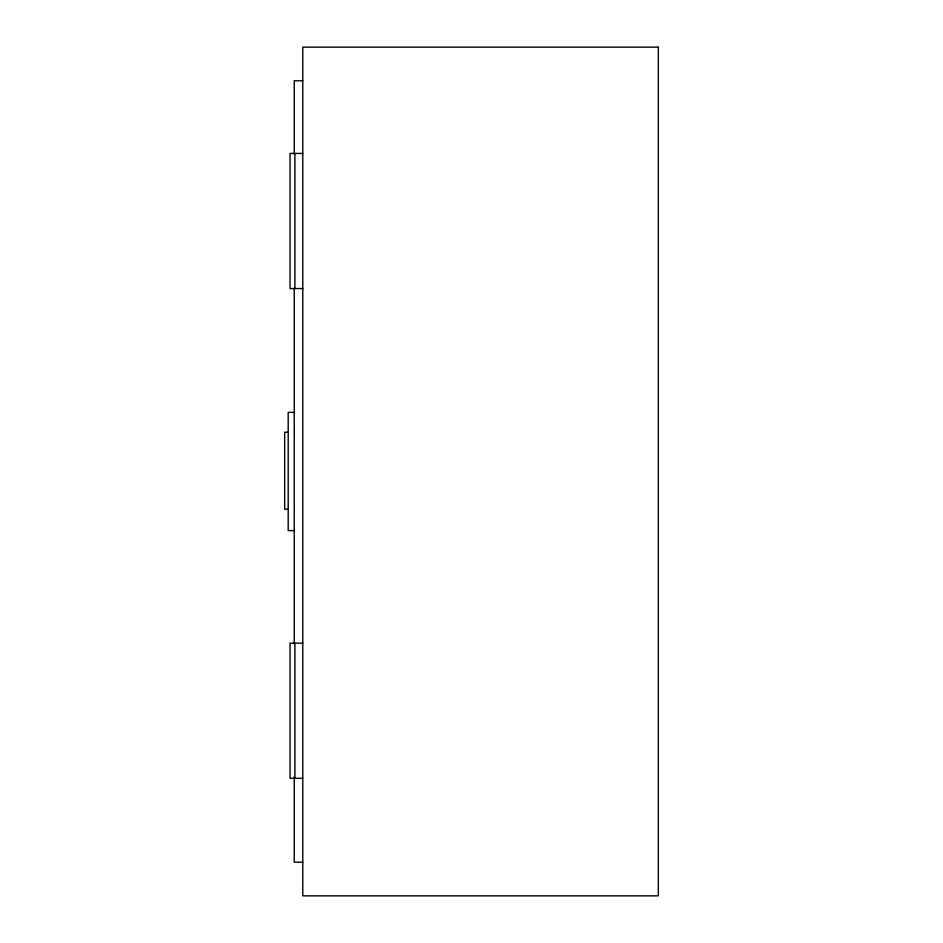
<?xml version="1.0" encoding="UTF-8"?>
<svg xmlns="http://www.w3.org/2000/svg" width="943" height="943" viewBox="0 0 943 943"><rect width="100%" height="100%" fill="white"/><g stroke="black" fill="none" stroke-linecap="round" stroke-linejoin="round"><path stroke-width="1.41" d="M302.774 80.78L294.228 80.78L294.228 154.357M302.774 153.426L290.031 153.426L290.031 288.558L302.774 288.558M294.228 412.374L288.193 412.374L288.193 530.579L294.228 530.579M288.193 432.248L284.668 432.248L284.668 509.196L288.193 509.196M302.774 643.161L290.031 643.161L290.031 778.293L302.774 778.293M302.774 862.22L294.228 862.22L294.228 776.867M294.9 153.426L294.9 288.558M294.9 643.161L294.9 778.293M294.228 288.275L294.228 644.045M658.332 47.15L302.774 47.15L302.774 895.85L658.332 895.85L658.332 47.15"/></g></svg>
